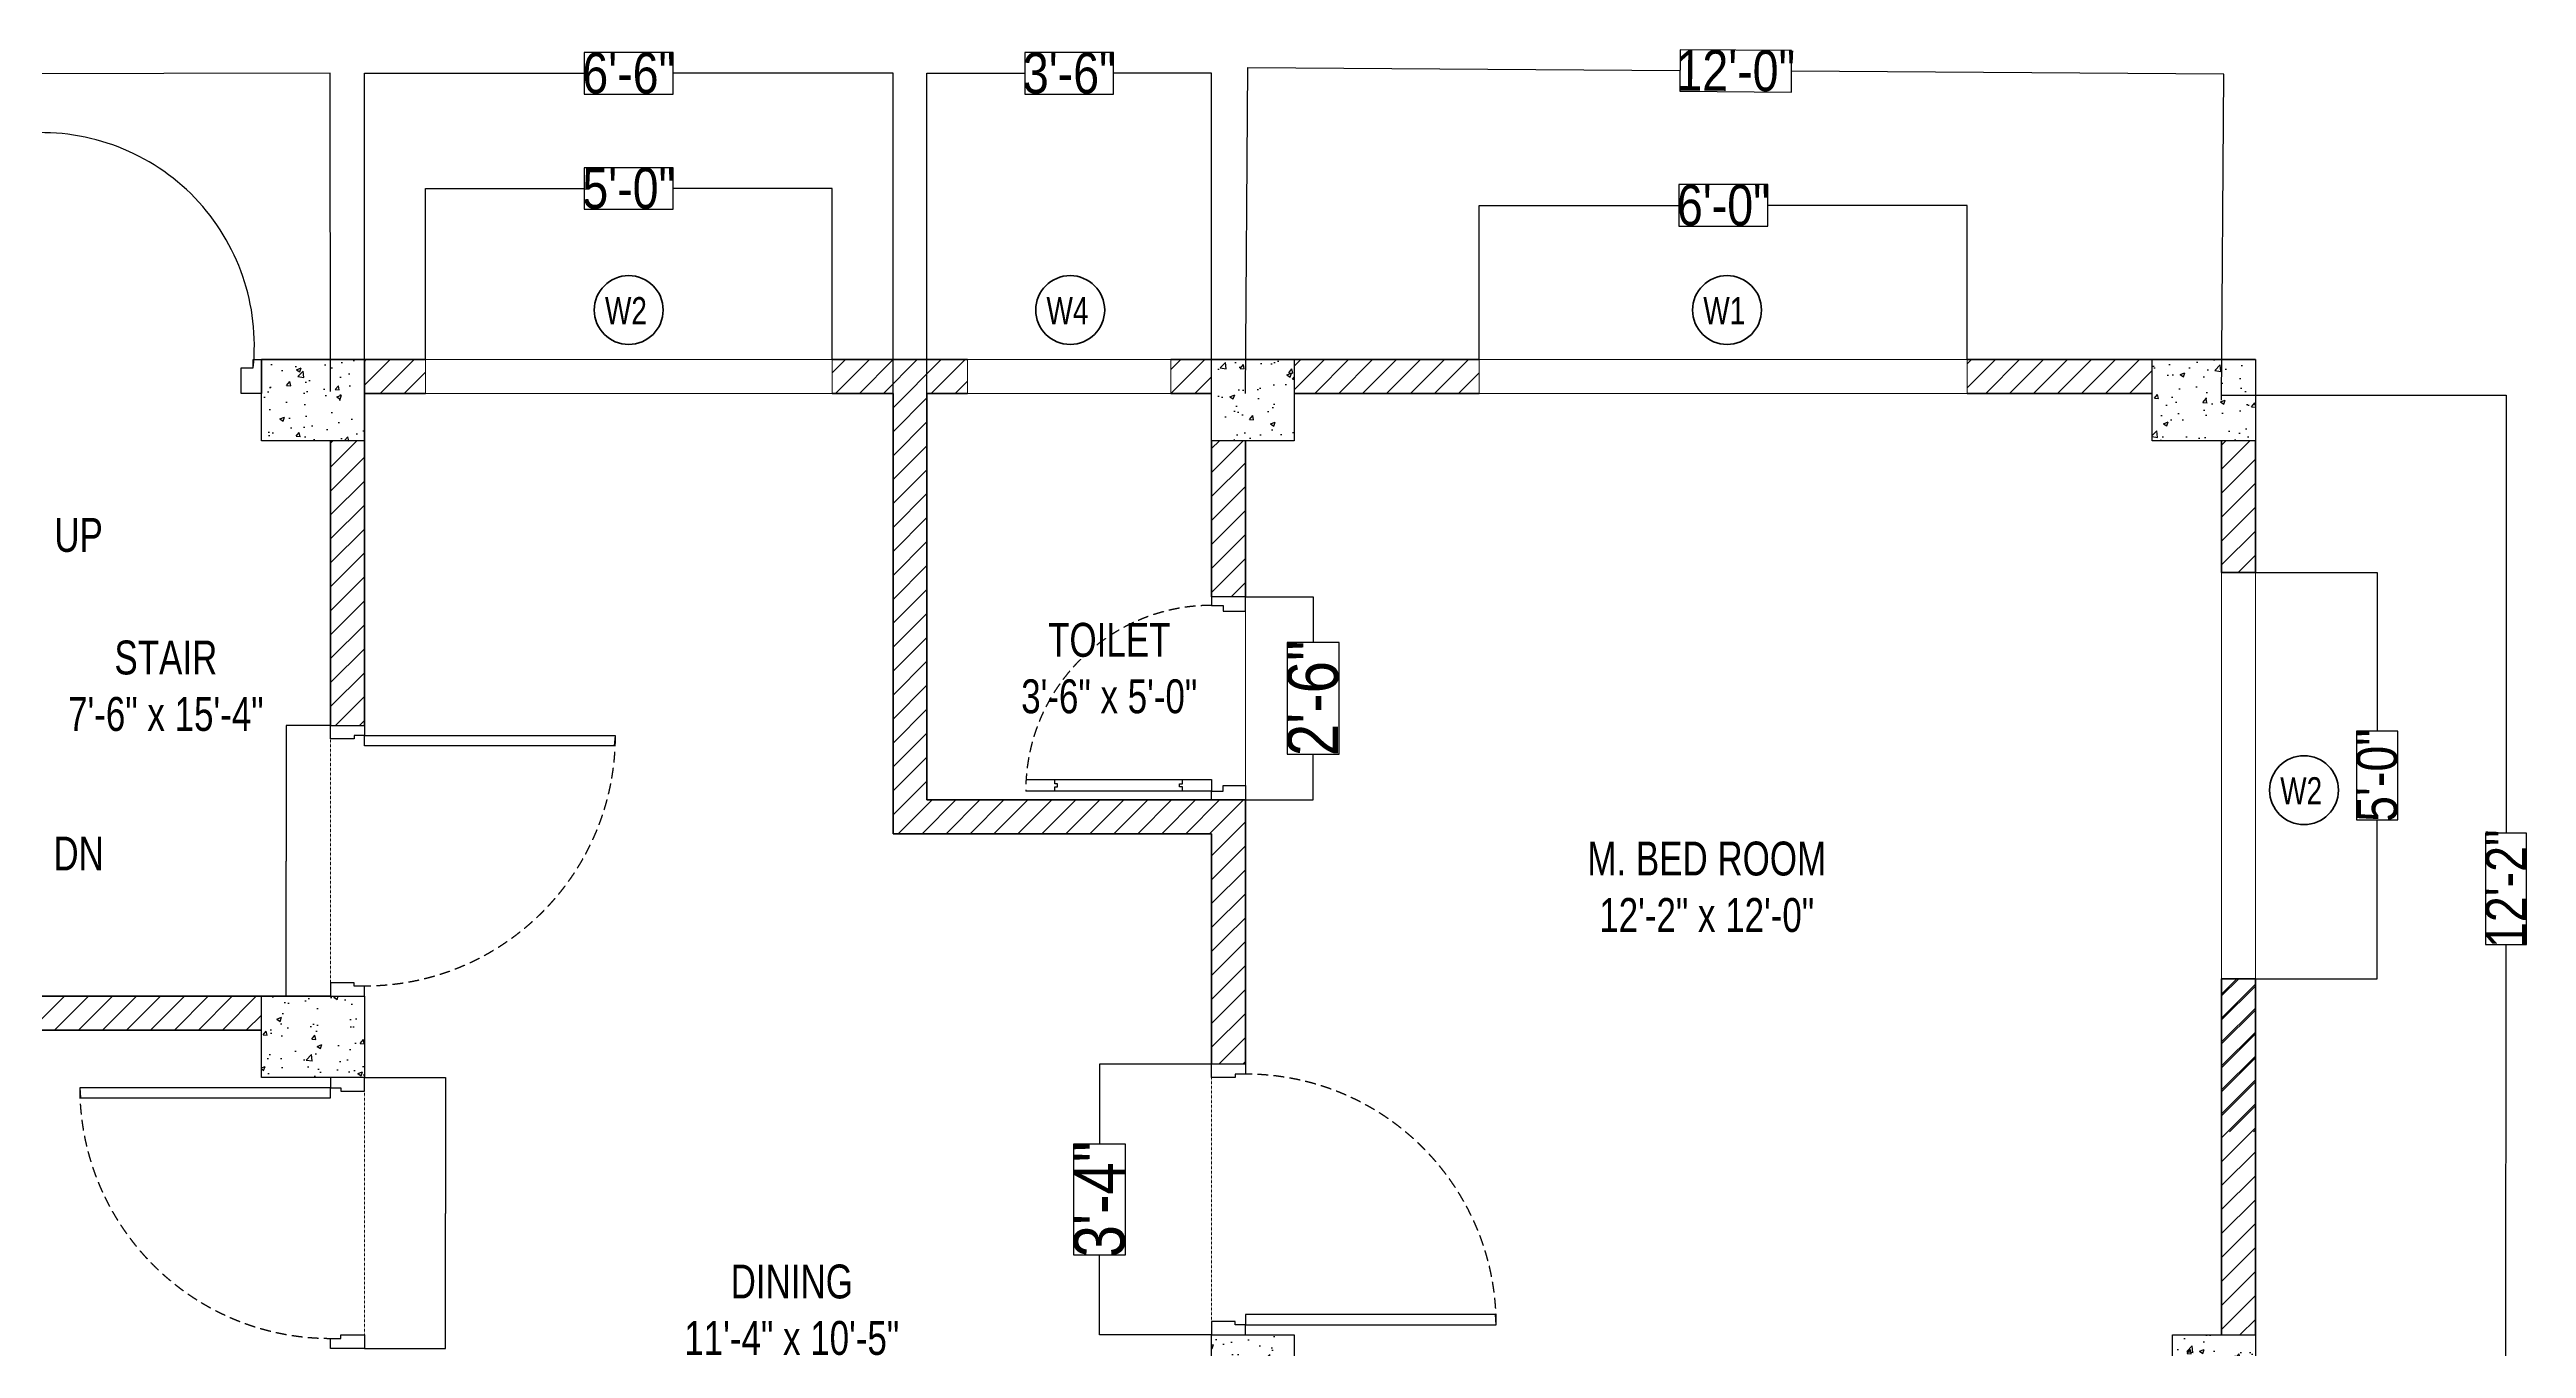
# Model space of a CAD drawing. Header units: feet. Extents: x 148946 to 3067997, y -35197 to 1690597.
# Drawn here: x 473004 to 838460, y 1442162 to 1633948 of the extents above; entities that cross this region are included whole.
import ezdxf

# ---------------------------------------------------------------- set-up
doc = ezdxf.new("R2010")
doc.units = ezdxf.units.FT
doc.header["$MEASUREMENT"] = 0
doc.header["$PDMODE"] = 35
doc.header["$PDSIZE"] = -10
doc.linetypes.add('DASHED2', pattern=[9.525, 6.35, -3.175])
doc.linetypes.add('HIDDEN', pattern=[0.375, 0.25, -0.125])
for name, color, linetype, lineweight in [('A-brick wall', 7, 'Continuous', 35), ('A-Text', 255, 'Continuous', 18), ('A-window sill', 66, 'Continuous', 15), ('col', 1, 'Continuous', 30), ('DIM', 13, 'Continuous', 9), ('FH_wall', 139, 'Continuous', 60), ('FOOTING', 50, 'Continuous', 25), ('Glass', 209, 'Continuous', 5), ('Hach', 252, 'Continuous', 5), ('Hatch', 252, 'Continuous', 5)]:
    doc.layers.add(name, color=color, linetype=linetype, lineweight=lineweight)
doc.layers.add('D1', color=191, linetype='Continuous')
doc.layers.add('D2', color=40, linetype='Continuous')
doc.styles.add('ARIAL', font='arial.ttf', dxfattribs={"width": 0.9})
doc.styles.get("Standard").update_dxf_attribs({"font": 'ARIALN.TTF'})
doc.dimstyles.new('Copy of 1-4', dxfattribs={"dimtxt": 48, "dimasz": 4, "dimexe": 2, "dimexo": 1.5, "dimgap": -1.5, "dimtad": 0, "dimdec": 1, "dimlfac": 0.01, "dimzin": 3, "dimdsep": 46, "dimlunit": 4, "dimtxsty": 'Standard', "dimcen": 0.09, "dimdle": 4, "dimclrd": 256, "dimclre": 256, "dimclrt": 7, "dimadec": 0, "dimazin": 0, "dimtfac": 1, "dimtdec": 1, "dimtofl": 0, "dimtmove": 2, "dimatfit": 3, "dimfxl": 2, "dimfrac": 1, "dimtolj": 1, "dimtzin": 0, "dimlwd": -1, "dimlwe": -1, "dimarcsym": 0})
doc.dimstyles.new('latest', dxfattribs={"dimtxt": 960, "dimasz": 4, "dimexe": 2, "dimexo": 1.5, "dimgap": -1.5, "dimtad": 0, "dimdec": 1, "dimlfac": 0.001, "dimzin": 3, "dimdsep": 46, "dimlunit": 4, "dimtxsty": 'Standard', "dimcen": 0.09, "dimdle": 4, "dimclrd": 256, "dimclre": 256, "dimclrt": 7, "dimadec": 0, "dimazin": 0, "dimtfac": 600, "dimtdec": 1, "dimtofl": 0, "dimtmove": 2, "dimatfit": 3, "dimfxl": 2, "dimfrac": 1, "dimtolj": 1, "dimtzin": 0, "dimlwd": -1, "dimlwe": -1, "dimarcsym": 0})
doc.dimstyles.new('naya', dxfattribs={"dimtxt": 60, "dimasz": 4, "dimexe": 2, "dimexo": 1.5, "dimgap": -1.5, "dimtad": 0, "dimdec": 1, "dimlfac": 0.001, "dimzin": 3, "dimdsep": 46, "dimlunit": 4, "dimtxsty": 'Standard', "dimcen": 0.09, "dimdle": 4, "dimclrd": 256, "dimclre": 256, "dimclrt": 7, "dimadec": 0, "dimazin": 0, "dimtfac": 480, "dimtdec": 1, "dimtofl": 0, "dimtmove": 2, "dimatfit": 3, "dimfxl": 2, "dimfrac": 1, "dimtolj": 1, "dimtzin": 0, "dimlwd": -1, "dimlwe": -1, "dimarcsym": 0})
pattern_1 = [(50, (35257, 6021628.3), (7172.602, -627.521), [750, -8250]), (355, (35257, 6021628), (-1387.513, 7521.921), [600, -6600]), (100.4514, (35855, 6021576), (5785.094, 6894.395), [637.402, -7011.421]), (46.1842, (35257, 6023628), (10672.41, -1655.19), [1125, -12375]), (96.6356, (36146, 6023490), (9346.627, 9741.179), [956.103, -10517.13]), (351.1842, (35257, 6023628), (9346.62, 9741.186), [900, -9900]), (21, (36257, 6023128.3), (5969.0705, -4026.189), [750, -8250]), (326, (36257, 6023128), (2433.153, 7251.5), [600, -6600]), (71.4514, (36754.5, 6022793), (8402.226, 3225.305), [637.402, -7011.421]), (37.5, (35257, 6021628.3), (121.5986, 3328.9385), [0, -6520, 0, -6700, 0, -6625]), (7.5, (35257, 6021628.3), (2630.6954, 3944.117), [0, -3820, 0, -6370, 0, -2525]), (327.5, (33027, 6021628.3), (5338.2244, -225.5487), [0, -2500, 0, -7800, 0, -10350]), (317.5, (32027, 6021628.3), (5831.8617, 1001.05), [0, -3250, 0, -5180, 0, -7350])]
pattern_2 = [(45, (35257, 6021628.3), (-1767.767, 1767.767), [])]

# ---------------------------------------------------------------- blocks, each defined once
blk = doc.blocks.new('door room')
at = {"layer": 'D1', "ltscale": 0.5}
for points in [[(1101.42, -1673.76), (1099.92, -1673.88), (1099.92, -1710.76), (1101.42, -1710.76)], [(1062.92, -1710.76), (1064.42, -1710.76), (1064.42, -1712.26), (1064.92, -1712.26), (1064.92, -1715.76), (1062.92, -1715.76)], [(1100.92, -1715.76), (1102.92, -1715.76), (1102.92, -1710.76), (1101.42, -1710.76), (1101.42, -1712.26), (1100.92, -1712.26)]]:
    blk.add_lwpolyline(points, close=True, dxfattribs=at)
at = {"layer": 'D1', "linetype": 'DASHED2', "ltscale": 0.25}
blk.add_arc((1101.42, -1710.76), 37, 90, 180, dxfattribs=at)
blk = doc.blocks.new('SRER')
at = {"layer": 'D2', "ltscale": 0.5, "extrusion": (1.66344e-08, -4.74122e-09, 1)}
for p, q in [((78.18, -4594.51, 0), (78.18, -4599.51, 0)), ((80.32, -4594.51, 0), (78.18, -4594.51, 0)), ((80.32, -4597.79, 0), (80.32, -4594.51, 0)), ((106.04, -4594.51, 0), (108.18, -4594.51, 0)), ((106.04, -4597.79, 0), (106.04, -4594.51, 0)), ((108.18, -4594.51, 0), (108.18, -4599.51, 0)), ((78.18, -4599.51, 0), (79.47, -4599.51, 0)), ((79.47, -4597.79, 0), (80.32, -4597.79, 0)), ((79.47, -4599.51, 0), (79.47, -4597.79, 0)), ((79.47, -4599.51, 0), (79.47, -4626.93, 0)), ((81.18, -4599.51, 0), (79.47, -4599.51, 0)), ((81.18, -4626.88, 0), (81.18, -4599.51, 0)), ((106.9, -4597.79, 0), (106.04, -4597.79, 0)), ((106.9, -4599.51, 0), (106.9, -4597.79, 0)), ((108.18, -4599.51, 0), (106.9, -4599.51, 0)), ((79.47, -4603.79, 0), (80.11, -4603.79, 0)), ((80.11, -4603.79, 0), (80.11, -4604.22, 0)), ((80.11, -4604.22, 0), (80.54, -4604.22, 0)), ((80.54, -4604.22, 0), (80.54, -4603.79, 0)), ((80.54, -4603.79, 0), (81.18, -4603.79, 0)), ((79.47, -4622.65, 0), (80.11, -4622.65, 0)), ((80.11, -4622.22, 0), (80.54, -4622.22, 0)), ((80.11, -4622.65, 0), (80.11, -4622.22, 0)), ((80.54, -4622.22, 0), (80.54, -4622.65, 0)), ((80.54, -4622.65, 0), (81.18, -4622.65, 0))]:
    blk.add_line(p, q, dxfattribs=at)
at = {"layer": 'D2', "linetype": 'DASHED2', "ltscale": 0.25, "extrusion": (-1.66344e-08, 4.74122e-09, -1)}
blk.add_ellipse((79.47, -4599.51, 0), major_axis=(19.39, 19.39, 0), ratio=1, start_param=0.785398, end_param=2.356194, dxfattribs=at)
at = {"layer": 'DIM', "linetype": 'HIDDEN', "ltscale": 0.2}
blk.add_line((80.32, -4594.51, 0), (106.04, -4594.51, 0), dxfattribs=at)
blk = doc.blocks.new('*D115')
at = {"ltscale": 0.2, "transparency": 16777216}
for p, q in [((330259, 1583163), (330190, 1630168)), ((330194, 1630166), (414062, 1630288)), ((430514, 1633377), (414058, 1633353)), ((414058, 1633353), (414067, 1627223)), ((430522, 1627247), (430514, 1633377)), ((514386, 1630434), (430518, 1630312)), ((514458, 1583432), (514390, 1630436)), ((414067, 1627223), (430522, 1627247))]:
    blk.add_line(p, q, dxfattribs=at)
for points in [[(330194, 1630166), (330194, 1630165), (330190, 1630166)], [(514386, 1630435), (514386, 1630433), (514390, 1630434)]]:
    blk.add_solid(points, dxfattribs=at)
at = {"layer": 'Defpoints', "color": 0, "ltscale": 0.2, "transparency": 16777216}
for p in [(514390, 1630434), (330259, 1583162), (514458, 1583430)]:
    blk.add_point(p, dxfattribs=at)
at = {"color": 7, "ltscale": 0.2, "transparency": 16777216, "insert": (422290, 1630300), "char_height": 960, "attachment_point": 5, "rotation": 0.08348}
blk.add_mtext('\\A1;{\\H6.25x;15\'-4"}', dxfattribs=at)
blk = doc.blocks.new('*D116')
at = {"ltscale": 0.2, "transparency": 16777216}
for p, q in [((519458, 1583164), (519458, 1630432)), ((519462, 1630430), (551896, 1630430)), ((565020, 1633495), (551896, 1633495)), ((551896, 1633495), (551896, 1627365)), ((565020, 1627365), (565020, 1633495)), ((597454, 1630430), (565020, 1630430)), ((597458, 1583164), (597458, 1630432)), ((551896, 1627365), (565020, 1627365))]:
    blk.add_line(p, q, dxfattribs=at)
for points in [[(519462, 1630431), (519462, 1630430), (519458, 1630430)], [(597454, 1630431), (597454, 1630430), (597458, 1630430)]]:
    blk.add_solid(points, dxfattribs=at)
at = {"layer": 'Defpoints', "color": 0, "ltscale": 0.2, "transparency": 16777216}
for p in [(597458, 1630430), (519458, 1583162), (597458, 1583162)]:
    blk.add_point(p, dxfattribs=at)
at = {"color": 7, "ltscale": 0.2, "transparency": 16777216, "insert": (558458, 1630430), "char_height": 960, "attachment_point": 5}
blk.add_mtext('\\A1;{\\H6.25x;6\'-6"}', dxfattribs=at)
blk = doc.blocks.new('*D117')
at = {"ltscale": 0.2, "transparency": 16777216}
for p, q in [((602458, 1583164), (602458, 1630432)), ((602462, 1630430), (616910, 1630430)), ((630006, 1633495), (616910, 1633495)), ((616910, 1633495), (616910, 1627365)), ((630006, 1627365), (630006, 1633495)), ((644454, 1630430), (630006, 1630430)), ((644458, 1583164), (644458, 1630432)), ((616910, 1627365), (630006, 1627365))]:
    blk.add_line(p, q, dxfattribs=at)
for points in [[(602462, 1630431), (602462, 1630430), (602458, 1630430)], [(644454, 1630431), (644454, 1630430), (644458, 1630430)]]:
    blk.add_solid(points, dxfattribs=at)
at = {"layer": 'Defpoints', "color": 0, "ltscale": 0.2, "transparency": 16777216}
for p in [(644458, 1630430), (602458, 1583162), (644458, 1583162)]:
    blk.add_point(p, dxfattribs=at)
at = {"color": 7, "ltscale": 0.2, "transparency": 16777216, "insert": (623458, 1630430), "char_height": 960, "attachment_point": 5}
blk.add_mtext('\\A1;{\\H6.25x;3\'-6"}', dxfattribs=at)
blk = doc.blocks.new('*D107')
at = {"ltscale": 0.2, "transparency": 16777216}
for p, q in [((713586, 1633914), (713543, 1627785)), ((730041, 1633800), (713586, 1633914)), ((729999, 1627670), (730041, 1633800)), ((649458, 1583163), (649792, 1631294)), ((649796, 1631292), (713565, 1630850)), ((793788, 1630293), (730020, 1630735)), ((793458, 1582163), (793792, 1630294)), ((713543, 1627785), (729999, 1627670))]:
    blk.add_line(p, q, dxfattribs=at)
for points in [[(649796, 1631293), (649796, 1631292), (649792, 1631292)], [(793788, 1630293), (793788, 1630292), (793792, 1630292)]]:
    blk.add_solid(points, dxfattribs=at)
at = {"layer": 'Defpoints', "color": 0, "ltscale": 0.2, "transparency": 16777216}
for p in [(793792, 1630292), (649458, 1583162), (793458, 1582162)]:
    blk.add_point(p, dxfattribs=at)
at = {"color": 7, "ltscale": 0.2, "transparency": 16777216, "insert": (721792, 1630792), "char_height": 960, "attachment_point": 5, "rotation": 359.60212}
blk.add_mtext('\\A1;{\\H6.25x;12\'-0"}', dxfattribs=at)
blk = doc.blocks.new('*D108')
at = {"ltscale": 0.2, "transparency": 16777216}
for p, q in [((793460, 1582930), (835459, 1582924)), ((835457, 1582920), (835447, 1518268)), ((832433, 1518268), (832430, 1501812)), ((838460, 1518267), (832433, 1518268)), ((838458, 1501811), (838460, 1518267)), ((832430, 1501812), (838458, 1501811)), ((835434, 1437159), (835444, 1501812)), ((793437, 1437162), (835436, 1437155))]:
    blk.add_line(p, q, dxfattribs=at)
for points in [[(835456, 1582920), (835457, 1582920), (835457, 1582924)], [(835433, 1437159), (835435, 1437159), (835434, 1437155)]]:
    blk.add_solid(points, dxfattribs=at)
at = {"layer": 'Defpoints', "color": 0, "ltscale": 0.2, "transparency": 16777216}
for p in [(793458, 1582930), (793435, 1437162), (835434, 1437155)]:
    blk.add_point(p, dxfattribs=at)
at = {"color": 7, "ltscale": 0.2, "transparency": 16777216, "insert": (835445, 1510040), "char_height": 960, "attachment_point": 5, "rotation": 89.99107}
blk.add_mtext('\\A1;{\\H6.25x;12\'-2"}', dxfattribs=at)
blk = doc.blocks.new('*D119')
at = {"ltscale": 0.2, "transparency": 16777216}
for p, q in [((798460, 1556754), (816438, 1556754)), ((816436, 1556750), (816436, 1533302)), ((819500, 1533302), (813371, 1533302)), ((813371, 1533302), (813371, 1520206)), ((819500, 1520206), (819500, 1533302)), ((813371, 1520206), (819500, 1520206)), ((816436, 1496758), (816436, 1520206)), ((798460, 1496754), (816438, 1496754))]:
    blk.add_line(p, q, dxfattribs=at)
for points in [[(816435, 1556750), (816436, 1556750), (816436, 1556754)], [(816435, 1496758), (816436, 1496758), (816436, 1496754)]]:
    blk.add_solid(points, dxfattribs=at)
at = {"layer": 'Defpoints', "color": 0, "ltscale": 0.2, "transparency": 16777216}
for p in [(798458, 1556754), (816436, 1556754), (798458, 1496754)]:
    blk.add_point(p, dxfattribs=at)
at = {"color": 7, "ltscale": 0.2, "transparency": 16777216, "insert": (816436, 1526754), "char_height": 960, "attachment_point": 5, "rotation": 90}
blk.add_mtext('\\A1;{\\H6.25x;5\'-0"}', dxfattribs=at)
blk = doc.blocks.new('*D120')
at = {"ltscale": 0.2, "transparency": 16777216}
for p, q in [((726520, 1613995), (713396, 1613995)), ((713396, 1613995), (713396, 1607865)), ((726520, 1607865), (726520, 1613995)), ((683958, 1588164), (683958, 1610932)), ((683962, 1610930), (713396, 1610930)), ((755954, 1610930), (726520, 1610930)), ((755958, 1588164), (755958, 1610932)), ((713396, 1607865), (726520, 1607865))]:
    blk.add_line(p, q, dxfattribs=at)
for points in [[(683962, 1610931), (683962, 1610930), (683958, 1610930)], [(755954, 1610931), (755954, 1610930), (755958, 1610930)]]:
    blk.add_solid(points, dxfattribs=at)
at = {"layer": 'Defpoints', "color": 0, "ltscale": 0.2, "transparency": 16777216}
for p in [(683958, 1610930), (683958, 1588162), (755958, 1588162)]:
    blk.add_point(p, dxfattribs=at)
at = {"color": 7, "ltscale": 0.2, "transparency": 16777216, "insert": (719958, 1610930), "char_height": 960, "attachment_point": 5}
blk.add_mtext('\\A1;{\\H6.25x;6\'-0"}', dxfattribs=at)
blk = doc.blocks.new('*D121')
at = {"ltscale": 0.2, "transparency": 16777216}
for p, q in [((565006, 1616495), (551910, 1616495)), ((551910, 1616495), (551910, 1610365)), ((565006, 1610365), (565006, 1616495)), ((528458, 1588164), (528458, 1613432)), ((528462, 1613430), (551910, 1613430)), ((588454, 1613430), (565006, 1613430)), ((588458, 1588164), (588458, 1613432)), ((551910, 1610365), (565006, 1610365))]:
    blk.add_line(p, q, dxfattribs=at)
for points in [[(528462, 1613431), (528462, 1613430), (528458, 1613430)], [(588454, 1613431), (588454, 1613430), (588458, 1613430)]]:
    blk.add_solid(points, dxfattribs=at)
at = {"layer": 'Defpoints', "color": 0, "ltscale": 0.2, "transparency": 16777216}
for p in [(528458, 1613430), (528458, 1588162), (588458, 1588162)]:
    blk.add_point(p, dxfattribs=at)
at = {"color": 7, "ltscale": 0.2, "transparency": 16777216, "insert": (558458, 1613430), "char_height": 960, "attachment_point": 5}
blk.add_mtext('\\A1;{\\H6.25x;5\'-0"}', dxfattribs=at)
blk = doc.blocks.new('*D128')
at = {"ltscale": 0.2, "transparency": 16777216}
for p, q in [((644457, 1484162), (627934, 1484162)), ((627936, 1484158), (627936, 1472346)), ((631766, 1472346), (624105, 1472346)), ((624105, 1472346), (624105, 1455978)), ((631766, 1455978), (631766, 1472346)), ((624105, 1455978), (631766, 1455978)), ((627936, 1444166), (627936, 1455978)), ((644457, 1444162), (627934, 1444162))]:
    blk.add_line(p, q, dxfattribs=at)
for points in [[(627935, 1484158), (627936, 1484158), (627936, 1484162)], [(627935, 1444166), (627936, 1444166), (627936, 1444162)]]:
    blk.add_solid(points, dxfattribs=at)
at = {"layer": 'Defpoints', "color": 0, "ltscale": 0.2, "transparency": 16777216}
for p in [(627936, 1484162), (644458, 1484162), (644458, 1444162)]:
    blk.add_point(p, dxfattribs=at)
at = {"color": 7, "ltscale": 0.2, "transparency": 16777216, "insert": (627936, 1464162), "char_height": 60, "attachment_point": 5, "rotation": 90}
blk.add_mtext('\\A1;{\\H125x;3\'-4"}', dxfattribs=at)
blk = doc.blocks.new('*D129')
at = {"ltscale": 0.2, "transparency": 16777216}
for p, q in [((519460, 1482162), (531437, 1482162)), ((531435, 1482158), (531435, 1462231)), ((531462, 1462231), (531409, 1462231)), ((531409, 1462231), (531409, 1462093)), ((531409, 1462093), (531462, 1462093)), ((531435, 1442166), (531435, 1462093)), ((531462, 1462093), (531462, 1462231)), ((519460, 1442162), (531437, 1442162))]:
    blk.add_line(p, q, dxfattribs=at)
for points in [[(531435, 1482158), (531436, 1482158), (531435, 1482162)], [(531435, 1442166), (531436, 1442166), (531435, 1442162)]]:
    blk.add_solid(points, dxfattribs=at)
at = {"layer": 'Defpoints', "color": 0, "ltscale": 0.2, "transparency": 16777216}
for p in [(519458, 1482162), (531435, 1482162), (519458, 1442162)]:
    blk.add_point(p, dxfattribs=at)
at = {"color": 7, "ltscale": 0.2, "transparency": 16777216, "insert": (531435, 1462162), "char_height": 48, "attachment_point": 5, "rotation": 90}
blk.add_mtext('\\A1;33\'-4"', dxfattribs=at)
blk = doc.blocks.new('*D131')
at = {"ltscale": 0.2, "transparency": 16777216}
for p, q in [((514457, 1534162), (507934, 1534162)), ((507936, 1534158), (507936, 1514231)), ((507962, 1514231), (507909, 1514231)), ((507909, 1514231), (507909, 1514093)), ((507909, 1514093), (507962, 1514093)), ((507936, 1494166), (507936, 1514093)), ((507962, 1514093), (507962, 1514231)), ((514457, 1494162), (507934, 1494162))]:
    blk.add_line(p, q, dxfattribs=at)
for points in [[(507935, 1534158), (507936, 1534158), (507936, 1534162)], [(507935, 1494166), (507936, 1494166), (507936, 1494162)]]:
    blk.add_solid(points, dxfattribs=at)
at = {"layer": 'Defpoints', "color": 0, "ltscale": 0.2, "transparency": 16777216}
for p in [(507936, 1534162), (514458, 1534162), (514458, 1494162)]:
    blk.add_point(p, dxfattribs=at)
at = {"color": 7, "ltscale": 0.2, "transparency": 16777216, "insert": (507936, 1514162), "char_height": 48, "attachment_point": 5, "rotation": 90}
blk.add_mtext('\\A1;33\'-4"', dxfattribs=at)
blk = doc.blocks.new('*D134')
at = {"ltscale": 0.2, "transparency": 16777216}
for p, q in [((649460, 1553162), (659437, 1553162)), ((659435, 1553158), (659435, 1546398)), ((663266, 1546398), (655605, 1546398)), ((655605, 1546398), (655605, 1529926)), ((663266, 1529926), (663266, 1546398)), ((655605, 1529926), (663266, 1529926)), ((659435, 1523166), (659435, 1529926)), ((649460, 1523162), (659437, 1523162))]:
    blk.add_line(p, q, dxfattribs=at)
for points in [[(659435, 1553158), (659436, 1553158), (659435, 1553162)], [(659435, 1523166), (659436, 1523166), (659435, 1523162)]]:
    blk.add_solid(points, dxfattribs=at)
at = {"layer": 'Defpoints', "color": 0, "ltscale": 0.2, "transparency": 16777216}
for p in [(649458, 1553162, 0), (649458, 1523162), (659435, 1523162)]:
    blk.add_point(p, dxfattribs=at)
at = {"color": 7, "ltscale": 0.2, "transparency": 16777216, "insert": (659435, 1538162), "char_height": 60, "attachment_point": 5, "rotation": 90}
blk.add_mtext('\\A1;{\\H125x;2\'-6"}', dxfattribs=at)

msp = doc.modelspace()

# ---------------------------------------------------------------- hatches: boundary and pattern name
at = {"layer": 'col', "ltscale": 0.2}
h = msp.add_hatch(dxfattribs=at)
h.set_pattern_fill('AR-CONC', color=3, scale=1000, style=0)
h.set_pattern_definition(pattern_1)
h.paths.add_polyline_path([(504258.84, 1576162), (504258.84, 1588162), (519458.21, 1588162), (519458.21, 1576162)])
h = msp.add_hatch(dxfattribs=at)
h.set_pattern_fill('AR-CONC', color=3, scale=1000, style=0)
h.set_pattern_definition(pattern_1)
h.paths.add_polyline_path([(644458.21, 1576162), (644458.21, 1588162), (656657.58, 1588162), (656657.58, 1576162)])
h = msp.add_hatch(dxfattribs=at)
h.set_pattern_fill('AR-CONC', color=3, scale=1000, style=0)
h.set_pattern_definition(pattern_1)
h.paths.add_polyline_path([(783258.84, 1576162), (783258.84, 1588162), (798458.21, 1588162), (798458.21, 1576162)])
h = msp.add_hatch(dxfattribs=at)
h.set_pattern_fill('AR-CONC', color=3, scale=1000, style=0)
h.set_pattern_definition(pattern_1)
h.paths.add_polyline_path([(504258.84, 1482162), (504258.84, 1494162), (519458.21, 1494162), (519458.21, 1482162)])
h = msp.add_hatch(dxfattribs=at)
h.set_pattern_fill('AR-CONC', color=3, scale=1000, style=0)
h.set_pattern_definition(pattern_1)
h.paths.add_polyline_path([(644458.21, 1432162), (644458.21, 1444162), (656657.58, 1444162), (656657.58, 1432162)])
h = msp.add_hatch(dxfattribs=at)
h.set_pattern_fill('AR-CONC', color=3, scale=1000, style=0)
h.set_pattern_definition(pattern_1)
h.paths.add_polyline_path([(786258.84, 1432162), (786258.84, 1444162), (798458.21, 1444162), (798458.21, 1432162)])
at = {"layer": 'Hach', "ltscale": 0.2}
h = msp.add_hatch(dxfattribs=at)
h.set_pattern_fill('ANSI31', color=252, scale=20000, style=0)
h.set_pattern_definition(pattern_2)
h.paths.add_polyline_path([(528458.21, 1588162), (519458.21, 1588162), (519458.21, 1583162), (528458.21, 1583162)])
h = msp.add_hatch(dxfattribs=at)
h.set_pattern_fill('ANSI31', color=252, scale=20000, style=0)
h.set_pattern_definition(pattern_2)
h.paths.add_polyline_path([(649458.21, 1523162), (644458.21, 1523162), (602458.21, 1523162), (602458.21, 1583162), (608458.21, 1583162), (608458.21, 1588162), (588458.21, 1588162), (588458.21, 1583162), (597458.21, 1583162), (597458.21, 1518162), (644458.21, 1518162), (644458.21, 1502779.47), (649458.21, 1502779.47)])
h = msp.add_hatch(dxfattribs=at)
h.set_pattern_fill('ANSI31', color=252, scale=20000, style=0)
h.set_pattern_definition(pattern_2)
h.paths.add_polyline_path([(644458.21, 1588162), (638458.21, 1588162), (638458.21, 1583162), (644458.21, 1583162)], flags=17)
h = msp.add_hatch(dxfattribs=at)
h.set_pattern_fill('ANSI31', color=252, scale=20000, style=0)
h.set_pattern_definition(pattern_2)
h.paths.add_polyline_path([(683958.21, 1588162), (656657.58, 1588162), (656657.58, 1583162), (683958.21, 1583162)])
h = msp.add_hatch(dxfattribs=at)
h.set_pattern_fill('ANSI31', color=252, scale=20000, style=0)
h.set_pattern_definition(pattern_2)
h.paths.add_polyline_path([(783258.84, 1588162), (755958.21, 1588162), (755958.21, 1583162), (783258.84, 1583162)])
h = msp.add_hatch(dxfattribs=at)
h.set_pattern_fill('ANSI31', color=252, scale=20000, style=0)
h.set_pattern_definition(pattern_2)
h.paths.add_polyline_path([(519458.21, 1576162), (514458.21, 1576162), (514458.21, 1534162), (519458.21, 1534162)])
h = msp.add_hatch(dxfattribs=at)
h.set_pattern_fill('ANSI31', color=252, scale=20000, style=0)
h.set_pattern_definition(pattern_2)
h.paths.add_polyline_path([(649458.21, 1576162), (644458.21, 1576162), (644458.21, 1553162), (649458.21, 1553162)])
h = msp.add_hatch(dxfattribs=at)
h.set_pattern_fill('ANSI31', color=252, scale=20000, style=0)
h.set_pattern_definition(pattern_2)
h.paths.add_polyline_path([(798458.21, 1576162), (793458.21, 1576162), (793458.21, 1556753.91), (798458.21, 1556753.91)])
h = msp.add_hatch(dxfattribs=at)
h.set_pattern_fill('ANSI31', color=252, scale=20000, style=0)
h.set_pattern_definition(pattern_2)
h.paths.add_polyline_path([(649458.21, 1502779.47), (644458.21, 1502779.47), (644458.21, 1484162), (649458.21, 1484162)])
h = msp.add_hatch(dxfattribs=at)
h.set_pattern_fill('ANSI31', color=252, scale=20000, style=0)
h.set_pattern_definition(pattern_2)
h.paths.add_polyline_path([(798458.21, 1496753.91), (793458.21, 1496753.91), (793458.21, 1474162), (798458.21, 1474162)])
h = msp.add_hatch(dxfattribs=at)
h.set_pattern_fill('ANSI31', color=252, scale=20000, style=0)
h.set_pattern_definition(pattern_2)
h.paths.add_polyline_path([(504258.84, 1494162), (376458.21, 1494162), (376458.21, 1489162), (504258.84, 1489162)])
at = {"layer": 'Hatch', "ltscale": 0.2}
h = msp.add_hatch(dxfattribs=at)
h.set_pattern_fill('ANSI31', color=252, scale=20000)
h.set_pattern_definition([(45, (-54800541.8, -35127838), (-1767.76695, 1767.76695), [])])
h.paths.add_polyline_path([(798458.21, 1496753.91), (793458.21, 1496753.91), (793458.21, 1444162), (798458.21, 1444162)])

# ---------------------------------------------------------------- linework, layer by layer
at = {"layer": 'A-brick wall'}
for p, q in [((528458.21, 1588162), (504258.84, 1588162)), ((608458.21, 1588162), (588458.21, 1588162)), ((683958.21, 1588162), (638458.21, 1588162)), ((798458.21, 1588162), (755958.21, 1588162)), ((519458.21, 1534162), (519458.21, 1583162)), ((528458.21, 1583162), (519458.21, 1583162)), ((597458.21, 1583162), (588458.21, 1583162)), ((597458.21, 1518162), (597458.21, 1583162)), ((608458.21, 1583162), (602458.21, 1583162)), ((602458.21, 1523162), (602458.21, 1583162)), ((644458.21, 1583162), (638458.21, 1583162)), ((683958.21, 1583162), (656657.58, 1583162)), ((783258.84, 1583162), (755958.21, 1583162)), ((514458.21, 1534162), (514458.21, 1576162)), ((644458.21, 1553162, 0), (644458.21, 1576162)), ((649458.21, 1553162, 0), (649458.21, 1576162)), ((793458.21, 1556753.91), (793458.21, 1576162)), ((798458.21, 1556753.91), (798458.21, 1576162)), ((793458.21, 1556753.91), (798458.21, 1556753.91)), ((649458.21, 1523162), (602458.21, 1523162)), ((649458.21, 1484162), (649458.21, 1523162)), ((644458.21, 1518162), (597458.21, 1518162)), ((644458.21, 1484162), (644458.21, 1518162)), ((793458.21, 1444162), (793458.21, 1496753.91)), ((793458.21, 1496753.91), (798458.21, 1496753.91)), ((798458.21, 1444162), (798458.21, 1496753.91)), ((514458.21, 1494162), (330258.84, 1494162)), ((504258.84, 1489162), (376458.21, 1489162))]:
    msp.add_line(p, q, dxfattribs=at)
for centre in [(558458.21, 1595480.07), (623601.19, 1595480.07), (720512.02, 1595480.07), (805632.54, 1524595.17)]:
    msp.add_circle(centre, 5081.96, dxfattribs=at)
at = {"layer": 'A-window sill'}
for p, q in [((588458.21, 1588162), (528458.21, 1588162)), ((528458.21, 1588162), (528458.21, 1583162)), ((588458.21, 1583162), (588458.21, 1588162)), ((638458.21, 1588162), (608458.21, 1588162)), ((608458.21, 1588162), (608458.21, 1583162)), ((638458.21, 1583162), (638458.21, 1588162)), ((755958.21, 1588162), (683958.21, 1588162)), ((683958.21, 1588162), (683958.21, 1583162)), ((683958.21, 1583162), (683958.21, 1588162)), ((755958.21, 1583162), (755958.21, 1588162)), ((528458.21, 1583162), (588458.21, 1583162)), ((608458.21, 1583162), (638458.21, 1583162)), ((683958.21, 1583162), (755958.21, 1583162)), ((755958.21, 1583162), (683958.21, 1583162)), ((793458.21, 1496753.91), (793458.21, 1556753.91)), ((798458.21, 1556753.91), (798458.21, 1496753.91))]:
    msp.add_line(p, q, dxfattribs=at)
at = {"layer": 'col', "color": 3}
for points in [[(504258.84, 1576162), (504258.84, 1588162), (519458.21, 1588162), (519458.21, 1576162)], [(644458.21, 1576162), (644458.21, 1588162), (656657.58, 1588162), (656657.58, 1576162)], [(783258.84, 1576162), (783258.84, 1588162), (798458.21, 1588162), (798458.21, 1576162)], [(504258.84, 1482162), (504258.84, 1494162), (519458.21, 1494162), (519458.21, 1482162)], [(644458.21, 1432162), (644458.21, 1444162), (656657.58, 1444162), (656657.58, 1432162)], [(786258.84, 1432162), (786258.84, 1444162), (798458.21, 1444162), (798458.21, 1432162)]]:
    msp.add_lwpolyline(points, close=True, dxfattribs=at)
at = {"layer": 'DIM', "linetype": 'HIDDEN', "ltscale": 0.2}
for p, q in [((514458.21, 1534162), (514458.21, 1494162)), ((644458.21, 1444162), (644458.21, 1484162)), ((519458.21, 1482162), (519458.21, 1442162))]:
    msp.add_line(p, q, dxfattribs=at)
at = {"layer": 'FOOTING', "ltscale": 0.2}
for p, q in [((501256.55, 1583162), (501256.55, 1586962)), ((501256.55, 1586962), (503051.55, 1586962)), ((503051.55, 1586962), (503051.55, 1588162)), ((503051.55, 1588162), (504258.84, 1588162)), ((504258.84, 1588162), (504258.84, 1583162)), ((504258.84, 1583162), (501256.55, 1583162))]:
    msp.add_line(p, q, dxfattribs=at)
msp.add_arc((471805.48, 1590253.93), 31419, 353.9857932, 93.850659, dxfattribs=at)
at = {"layer": 'Glass', "ltscale": 0.2}
for p, q in [((528458.21, 1583162), (528458.21, 1588162)), ((528458.21, 1588162), (588458.21, 1588162)), ((588458.21, 1588162), (588458.21, 1583162)), ((608458.21, 1583162), (608458.21, 1588162)), ((608458.21, 1588162), (636953.87, 1588162)), ((636953.87, 1588162), (638458.21, 1588162)), ((638458.21, 1588162), (638458.21, 1583162)), ((683958.21, 1588162), (683958.21, 1583162)), ((755958.21, 1588162), (683958.21, 1588162)), ((755958.21, 1583162), (755958.21, 1588162)), ((588458.21, 1583162), (528458.21, 1583162)), ((638458.21, 1583162), (608458.21, 1583162)), ((683958.21, 1583162), (755958.21, 1583162)), ((793458.21, 1496753.91), (793458.21, 1556753.91)), ((793458.21, 1556753.91), (798458.21, 1556753.91)), ((798458.21, 1556753.91), (798458.21, 1496753.91)), ((798458.21, 1496753.91), (793458.21, 1496753.91))]:
    msp.add_line(p, q, dxfattribs=at)

# ---------------------------------------------------------------- block references
at = {"layer": 'FH_wall', "yscale": 1000, "zscale": 1000}
for p, xscale, rotation in [((2230214.4, 431237.61), -1000, 270), ((2360214.4, 2547086.39), 1000, 270), ((-1196297.99, 379237.61), 1000, 90)]:
    msp.add_blockref('door room', p, dxfattribs=dict(at, xscale=xscale, rotation=rotation))
at = {"layer": 'Hatch', "xscale": -1000, "yscale": 1000, "zscale": 1000, "rotation": 270}
msp.add_blockref('SRER', (5243963.94, 1444981.02, 0), dxfattribs=at)

# ---------------------------------------------------------------- texts
at = {"layer": 'A-Text', "width": 42957.5174, "attachment_point": 5, "style": 'ARIAL'}
for s, insert, char_height in [('{\\fArial Narrow|b0|i0|c0|p34;\\C4;W2}', (558048.85, 1595391.31), 4000), ('{\\fArial Narrow|b0|i0|c0|p34;\\C4;W4}', (623191.83, 1595391.31), 4000), ('{\\fArial Narrow|b0|i0|c0|p34;\\C4;W1}', (720102.66, 1595391.31), 4000), ('{\\fArial Narrow|b0|i0|c0|p34;UP}', (477294.3, 1562240.89), 5000), ('{\\fArial Narrow|b0|i0|c0|p34;\\C4;STAIR\\C256;\\P7\'-6" x 15\'-4"}', (490167.69, 1539980.21), 5000), ('{\\fArial Narrow|b0|i0|c0|p34;\\C4;TOILET\\C256;\\P3\'-6" x 5\'-0"}', (629357.93, 1542586.65), 5000), ('{\\fArial Narrow|b0|i0|c0|p34;\\C4;W2}', (805223.18, 1524506.4), 4000), ('{\\fArial Narrow|b0|i0|c0|p34;DN}', (477294.3, 1515240.89), 5000), ('{\\fArial Narrow|b0|i0|c0|p34;\\C4;M. BED ROOM\\C256; \\P12\'-2" x 12\'-0"}', (717514.32, 1510296.68), 5000), ('{\\fArial Narrow|b0|i0|c0|p34;\\C4;DINING\\C256;\\P11\'-4" x 10\'-5"}', (582518.85, 1447853.86), 5000)]:
    msp.add_mtext(s, dxfattribs=dict(at, insert=insert, char_height=char_height))

# ---------------------------------------------------------------- dimensions: what is measured, and where the dimension line sits
at = {"ltscale": 0.2}
for p1, p2, distance, picture, middle in [((649458.21, 1583162), (793458.21, 1582162), 48131.66, '*D107', (721792.45, 1630792.5)), ((330258.84, 1583162), (514458.21, 1583430.39), 47003.63, '*D115', (422290.04, 1630299.77)), ((793458.21, 1582930.39), (793435.5, 1437162), 41998.56, '*D108', (835445.41, 1510039.65))]:
    dim = msp.add_aligned_dim(p1=p1, p2=p2, distance=distance, text='{\\H6.25x;<>}', dimstyle='latest', dxfattribs=at)
    dim.commit()
    dim.dimension.update_dxf_attribs({"geometry": picture, "text_midpoint": middle})
for base, p1, p2, picture, middle in [((597458.21, 1630430.39), (519458.21, 1583162), (597458.21, 1583162), '*D116', (558458.21, 1630430.39)), ((644458.21, 1630430.39), (602458.21, 1583162), (644458.21, 1583162), '*D117', (623458.21, 1630430.39)), ((528458.21, 1613430.39), (588458.21, 1588162), (528458.21, 1588162), '*D121', (558458.21, 1613430.39)), ((683958.21, 1610930.39), (755958.21, 1588162), (683958.21, 1588162), '*D120', (719958.21, 1610930.39))]:
    dim = msp.add_linear_dim(base=base, p1=p1, p2=p2, text='{\\H6.25x;<>}', dimstyle='latest', dxfattribs=at)
    dim.commit()
    dim.dimension.update_dxf_attribs({"geometry": picture, "text_midpoint": middle})
for base, p1, p2, text, dimstyle, picture, middle in [((816435.5, 1556753.91), (798458.21, 1496753.91), (798458.21, 1556753.91), '{\\H6.25x;<>}', 'latest', '*D119', (816435.5, 1526753.91)), ((659435.5, 1523162), (649458.21, 1553162, 0), (649458.21, 1523162), '{\\H125x;<>}', 'naya', '*D134', (659435.5, 1538162)), ((627935.5, 1484162), (644458.21, 1444162), (644458.21, 1484162), '{\\H125x;<>}', 'naya', '*D128', (627935.5, 1464162))]:
    dim = msp.add_linear_dim(base=base, p1=p1, p2=p2, angle=90, text=text, dimstyle=dimstyle, dxfattribs=at)
    dim.commit()
    dim.dimension.update_dxf_attribs({"geometry": picture, "text_midpoint": middle})
for base, p1, p2, picture, middle in [((507935.5, 1534162), (514458.21, 1494162), (514458.21, 1534162), '*D131', (507935.5, 1514162)), ((531435.5, 1482162), (519458.21, 1442162), (519458.21, 1482162), '*D129', (531435.5, 1462162))]:
    dim = msp.add_linear_dim(base=base, p1=p1, p2=p2, angle=90, dimstyle='Copy of 1-4', dxfattribs=at)
    dim.commit()
    dim.dimension.update_dxf_attribs({"geometry": picture, "text_midpoint": middle})

doc.saveas('drawing.dxf')
